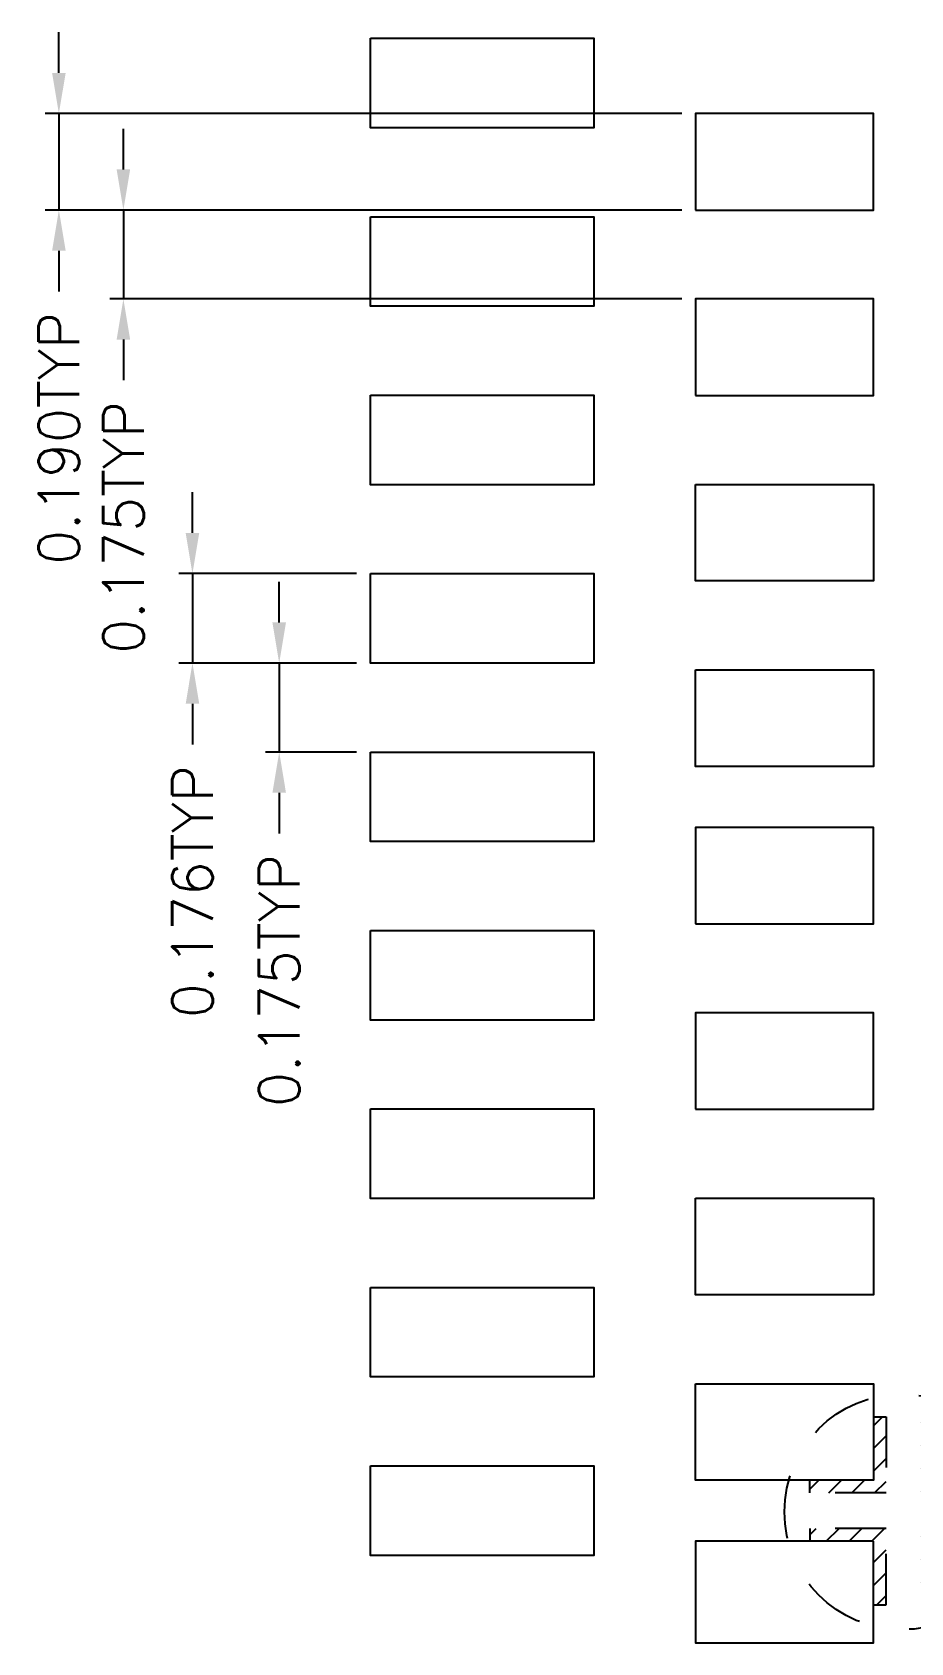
# Model space of a CAD drawing. Header units: millimetres. Extents: x 414.71 to 423.53, y 107.94 to 113.86.
# Drawn here: x 414.71 to 416.439, y 109.914 to 113.084 of the extents above; entities that cross this region are included whole.
import ezdxf

# ---------------------------------------------------------------- set-up
doc = ezdxf.new("R2010")
doc.units = ezdxf.units.MM
doc.header["$LTSCALE"] = 0.5
doc.header["$PDMODE"] = 98
doc.linetypes.add('HIDDEN', pattern=[0.375, 0.25, -0.125])
for name, color, linetype in [('BTM', 7, 'HIDDEN'), ('DIMENSION', 3, 'Continuous'), ('HEB', 4, 'Continuous')]:
    doc.layers.add(name, color=color, linetype=linetype)
doc.styles.add('SIMPLEX', font='simplex.shx')
doc.dimstyles.new('Standard3', dxfattribs={"dimtxt": 0.08, "dimasz": 0.08, "dimexe": 0.027, "dimexo": 0.027, "dimgap": 0.027, "dimtad": 1, "dimdec": 3, "dimrnd": 0.0005, "dimzin": 1, "dimtxsty": 'SIMPLEX', "dimcen": 0.1905, "dimclrd": 256, "dimclre": 256, "dimclrt": 256, "dimazin": 3, "dimtp": 0.03, "dimtm": 0.05, "dimtfac": 0.8, "dimtdec": 3, "dimtmove": 0, "dimatfit": 3, "dimfxl": 0.05, "dimtzin": 4, "dimlwd": -1, "dimlwe": -1})

# ---------------------------------------------------------------- blocks, each defined once
blk = doc.blocks.new('*D217')
at = {"layer": 'Defpoints', "color": 0, "ltscale": 0.1, "transparency": 16777216}
for p in [(416.0152, 112.9239), (414.7621, 112.7339), (416.0152, 112.7339)]:
    blk.add_point(p, dxfattribs=at)
at = {"layer": 'DIMENSION', "ltscale": 0.1, "transparency": 16777216}
for p, q in [((414.7621, 113.0039), (414.7621, 113.0839)), ((415.9882, 112.9239), (414.7351, 112.9239)), ((414.7621, 112.9239), (414.7621, 112.7339)), ((415.9882, 112.7339), (414.7351, 112.7339)), ((414.7621, 112.6539), (414.7621, 112.5739))]:
    blk.add_line(p, q, dxfattribs=at)
for points in [[(414.7488, 113.0039), (414.7755, 113.0039), (414.7621, 112.9239)], [(414.7488, 112.6539), (414.7755, 112.6539), (414.7621, 112.7339)]]:
    blk.add_solid(points, dxfattribs=at)
at = {"layer": 'DIMENSION', "ltscale": 0.1, "transparency": 16777216, "insert": (414.7621, 112.2841), "char_height": 0.08, "attachment_point": 5, "rotation": 90, "style": 'SIMPLEX'}
blk.add_mtext('\\A1;0.190TYP', dxfattribs=at)
blk = doc.blocks.new('*D218')
at = {"layer": 'Defpoints', "color": 0, "ltscale": 0.1, "transparency": 16777216}
for p in [(416.0152, 112.7339), (414.8891, 112.5589), (416.0152, 112.5589)]:
    blk.add_point(p, dxfattribs=at)
at = {"layer": 'DIMENSION', "ltscale": 0.1, "transparency": 16777216}
for p, q in [((414.8891, 112.8139), (414.8891, 112.8939)), ((415.9882, 112.7339), (414.8621, 112.7339)), ((414.8891, 112.7339), (414.8891, 112.5589)), ((415.9882, 112.5589), (414.8621, 112.5589)), ((414.8891, 112.4789), (414.8891, 112.3989))]:
    blk.add_line(p, q, dxfattribs=at)
for points in [[(414.8758, 112.8139), (414.9024, 112.8139), (414.8891, 112.7339)], [(414.8758, 112.4789), (414.9024, 112.4789), (414.8891, 112.5589)]]:
    blk.add_solid(points, dxfattribs=at)
at = {"layer": 'DIMENSION', "ltscale": 0.1, "transparency": 16777216, "insert": (414.8891, 112.1091), "char_height": 0.08, "attachment_point": 5, "rotation": 90, "style": 'SIMPLEX'}
blk.add_mtext('\\A1;0.175TYP', dxfattribs=at)
blk = doc.blocks.new('*D219')
at = {"layer": 'Defpoints', "color": 0, "ltscale": 0.1, "transparency": 16777216}
for p in [(415.3752, 112.0183), (415.025, 111.8421), (415.3752, 111.8421)]:
    blk.add_point(p, dxfattribs=at)
at = {"layer": 'DIMENSION', "ltscale": 0.1, "transparency": 16777216}
for p, q in [((415.025, 112.0983), (415.025, 112.1783)), ((415.3482, 112.0183), (414.998, 112.0183)), ((415.025, 112.0183), (415.025, 111.8421)), ((415.3482, 111.8421), (414.998, 111.8421)), ((415.025, 111.7621), (415.025, 111.6821))]:
    blk.add_line(p, q, dxfattribs=at)
for points in [[(415.0117, 112.0983), (415.0384, 112.0983), (415.025, 112.0183)], [(415.0117, 111.7621), (415.0384, 111.7621), (415.025, 111.8421)]]:
    blk.add_solid(points, dxfattribs=at)
at = {"layer": 'DIMENSION', "ltscale": 0.1, "transparency": 16777216, "insert": (415.025, 111.3922), "char_height": 0.08, "attachment_point": 5, "rotation": 90, "style": 'SIMPLEX'}
blk.add_mtext('\\A1;0.176TYP', dxfattribs=at)
blk = doc.blocks.new('*D220')
at = {"layer": 'Defpoints', "color": 0, "ltscale": 0.1, "transparency": 16777216}
for p in [(415.3752, 111.8421), (415.1958, 111.6671), (415.3752, 111.6671)]:
    blk.add_point(p, dxfattribs=at)
at = {"layer": 'DIMENSION', "ltscale": 0.1, "transparency": 16777216}
for p, q in [((415.1958, 111.9221), (415.1958, 112.0021)), ((415.3482, 111.8421), (415.1688, 111.8421)), ((415.1958, 111.8421), (415.1958, 111.6671)), ((415.3482, 111.6671), (415.1688, 111.6671)), ((415.1958, 111.5871), (415.1958, 111.5071))]:
    blk.add_line(p, q, dxfattribs=at)
for points in [[(415.1824, 111.9221), (415.2091, 111.9221), (415.1958, 111.8421)], [(415.1824, 111.5871), (415.2091, 111.5871), (415.1958, 111.6671)]]:
    blk.add_solid(points, dxfattribs=at)
at = {"layer": 'DIMENSION', "ltscale": 0.1, "transparency": 16777216, "insert": (415.1958, 111.2172), "char_height": 0.08, "attachment_point": 5, "rotation": 90, "style": 'SIMPLEX'}
blk.add_mtext('\\A1;0.175TYP', dxfattribs=at)

msp = doc.modelspace()

# ---------------------------------------------------------------- hatches: boundary and pattern name
at = {"layer": 'HEB', "ltscale": 0.5}
h = msp.add_hatch(dxfattribs=at)
h.set_pattern_fill('ANSI31', color=4, scale=0.01)
h.set_pattern_definition([(45, (416.472793, 110.22429), (-0.02245064, 0.02245064), [])])
h.paths.add_polyline_path([(416.6102, 110.2339), (416.4852, 110.2339), (416.4852, 110.3589), (416.4602, 110.3589), (416.4602, 110.2089), (416.6102, 110.2089)])
h.paths.add_polyline_path([(416.6102, 110.1389), (416.4602, 110.1389), (416.4602, 109.9889), (416.4852, 109.9889), (416.4852, 110.1139), (416.6102, 110.1139)])
h.paths.add_polyline_path([(416.3902, 110.1389), (416.2402, 110.1389), (416.2402, 110.1139), (416.3652, 110.1139), (416.3652, 109.9889), (416.3902, 109.9889)])
h.paths.add_polyline_path([(416.3902, 110.3589), (416.3652, 110.3589), (416.3652, 110.2339), (416.2402, 110.2339), (416.2402, 110.2089), (416.3902, 110.2089)])
h.paths.add_polyline_path([(417.4277, 110.9763), (417.5777, 110.9763), (417.5777, 111.0139), (417.1277, 111.0139), (417.1277, 110.9764), (417.2277, 110.9764), (417.2277, 110.7764), (417.1277, 110.7764), (417.1277, 110.7389), (417.5777, 110.7389), (417.5777, 110.7764), (417.4277, 110.7764)])
h.paths.add_polyline_path([(417.1277, 111.0139), (416.9902, 111.0139), (416.9902, 110.8764), (417.0277, 110.8764), (417.0277, 110.9764), (417.1277, 110.9764)])
h.paths.add_polyline_path([(417.1277, 110.7764), (417.0277, 110.7764), (417.0277, 110.8764), (416.9902, 110.8764), (416.9902, 110.7389), (417.1277, 110.7389)])
h.paths.add_polyline_path([(416.8652, 111.3264), (416.8277, 111.3264), (416.8277, 111.1764), (416.6777, 111.1764), (416.6777, 111.1389), (416.8652, 111.1389)])
h.paths.add_polyline_path([(416.5777, 111.3264), (416.4852, 111.3264), (416.4852, 111.1764), (416.5777, 111.1764)])
h.paths.add_polyline_path([(416.8277, 111.4264), (416.6777, 111.4264), (416.6777, 111.3264), (416.6777, 111.3764), (416.6277, 111.3264), (416.5777, 111.3264), (416.5777, 111.1764), (416.6277, 111.1764), (416.6277, 111.2764), (416.7277, 111.3764), (416.8277, 111.3764)])
h.paths.add_polyline_path([(417.2277, 111.4264), (417.0277, 111.4264), (417.0277, 111.3764), (417.2277, 111.3764)])
h.paths.add_polyline_path([(417.2652, 111.3264), (417.2277, 111.3264), (417.2277, 111.1764), (417.0277, 111.1764), (417.0277, 111.3264), (416.9902, 111.3264), (416.9902, 111.1389), (417.2652, 111.1389)])
h.paths.add_polyline_path([(417.5777, 111.4264), (417.4277, 111.4264), (417.4277, 111.3764), (417.5777, 111.3764)])
h.paths.add_polyline_path([(417.6777, 111.3264), (417.6277, 111.3264), (417.6277, 111.1764), (417.6777, 111.1764)])
h.paths.add_polyline_path([(417.5777, 111.1764), (417.4277, 111.1764), (417.4277, 111.3264), (417.3902, 111.3264), (417.3902, 111.1389), (417.5777, 111.1389)])
h.paths.add_polyline_path([(417.6777, 110.9764), (417.6277, 110.9764), (417.6277, 110.7764), (417.6777, 110.7764)])
h.paths.add_polyline_path([(416.8652, 111.0139), (416.6777, 111.0139), (416.6777, 110.9764), (416.8277, 110.9764), (416.8277, 110.7764), (416.6777, 110.7764), (416.6777, 110.7389), (416.8652, 110.7389)])
h.paths.add_polyline_path([(416.5777, 110.9764), (416.4852, 110.9763), (416.4852, 110.7763), (416.5777, 110.7764)])
h.paths.add_polyline_path([(416.6277, 110.9764), (416.5777, 110.9764), (416.5777, 110.7764), (416.6277, 110.7764)])
h.paths.add_polyline_path([(416.5777, 110.5764), (416.4852, 110.5764), (416.4852, 110.4264), (416.5777, 110.4264)])
h.paths.add_polyline_path([(416.6277, 110.5764), (416.5777, 110.5764), (416.5777, 110.4264), (416.6277, 110.4264)])
h.paths.add_polyline_path([(416.8277, 110.3264), (416.6777, 110.3264), (416.6777, 110.2339), (416.8277, 110.2339)])
h.paths.add_polyline_path([(416.8277, 110.3764), (416.6777, 110.3764), (416.6777, 110.3264), (416.8277, 110.3264)])
h.paths.add_polyline_path([(416.8652, 110.6139), (416.6777, 110.6139), (416.6777, 110.5764), (416.8277, 110.5764), (416.8277, 110.4264), (416.8652, 110.4264)])
h.paths.add_polyline_path([(417.2652, 110.6139), (416.9902, 110.6139), (416.9902, 110.4264), (417.0277, 110.4264), (417.0277, 110.5764), (417.2277, 110.5764), (417.2277, 110.4264), (417.2652, 110.4264)])
h.paths.add_polyline_path([(417.2277, 110.3764), (417.0277, 110.3764), (417.0277, 110.3264), (417.2277, 110.3264)])
h.paths.add_polyline_path([(417.2277, 110.3264), (417.0277, 110.3264), (417.0277, 110.2339), (417.2277, 110.2339)])
h.paths.add_polyline_path([(417.5777, 110.3264), (417.4277, 110.3264), (417.4277, 110.2339), (417.5777, 110.2339)])
h.paths.add_polyline_path([(417.5777, 110.3764), (417.4277, 110.3764), (417.4277, 110.3264), (417.5777, 110.3264)])
h.paths.add_polyline_path([(417.5777, 110.6139), (417.3902, 110.6139), (417.3902, 110.4264), (417.4277, 110.4264), (417.4277, 110.5764), (417.5777, 110.5764)])
h.paths.add_polyline_path([(417.6777, 110.5764), (417.6277, 110.5764), (417.6277, 110.4264), (417.6777, 110.4264)])
h.paths.add_polyline_path([(417.7702, 110.5764), (417.6777, 110.5764), (417.6777, 110.4264), (417.7702, 110.4264)])
h.paths.add_polyline_path([(417.7702, 110.7764), (417.7702, 110.9764), (417.6777, 110.9764), (417.6777, 110.7764)])
h.paths.add_polyline_path([(417.7702, 111.1764), (417.7702, 111.3264), (417.6777, 111.3264), (417.6777, 111.1764)])
h.paths.add_polyline_path([(416.8277, 111.5189), (416.6777, 111.5189), (416.6777, 111.4264), (416.8277, 111.4264)])
h.paths.add_polyline_path([(417.2277, 111.5189), (417.0277, 111.5189), (417.0277, 111.4264), (417.2277, 111.4264)])
h.paths.add_polyline_path([(417.5777, 111.5189), (417.4277, 111.5189), (417.4277, 111.4264), (417.5777, 111.4264)])

# ---------------------------------------------------------------- linework, layer by layer
at = {"color": 0, "ltscale": 0.1}
for points in [[(415.3752, 113.0721), (415.8152, 113.0721), (415.8152, 112.8958), (415.3752, 112.8958)], [(415.3752, 112.7208), (415.8152, 112.7208), (415.8152, 112.5446), (415.3752, 112.5446)], [(415.3752, 112.3696), (415.8152, 112.3696), (415.8152, 112.1933), (415.3752, 112.1933)], [(415.3752, 112.0183), (415.8152, 112.0183), (415.8152, 111.8421), (415.3752, 111.8421)], [(415.3752, 111.6671), (415.8152, 111.6671), (415.8152, 111.4908), (415.3752, 111.4908)], [(415.3752, 111.3158), (415.8152, 111.3158), (415.8152, 111.1396), (415.3752, 111.1396)], [(415.3752, 110.9646), (415.8152, 110.9646), (415.8152, 110.7883), (415.3752, 110.7883)], [(415.3752, 110.6133), (415.8152, 110.6133), (415.8152, 110.4371), (415.3752, 110.4371)], [(415.3752, 110.2621), (415.8152, 110.2621), (415.8152, 110.0858), (415.3752, 110.0858)]]:
    msp.add_lwpolyline(points, close=True, dxfattribs=at)
for points in [[(416.0152, 112.7339), (416.3652, 112.7339), (416.3652, 112.9239), (416.0152, 112.9239)], [(416.0152, 112.3689), (416.3652, 112.3689), (416.3652, 112.5589), (416.0152, 112.5589)], [(416.0152, 112.1939), (416.3652, 112.1939), (416.3652, 112.0039), (416.0152, 112.0039)], [(416.0152, 111.8289), (416.3652, 111.8289), (416.3652, 111.6389), (416.0152, 111.6389)], [(416.0152, 111.3289), (416.3652, 111.3289), (416.3652, 111.5189), (416.0152, 111.5189)], [(416.0152, 110.9639), (416.3652, 110.9639), (416.3652, 111.1539), (416.0152, 111.1539)], [(416.0152, 110.7889), (416.3652, 110.7889), (416.3652, 110.5989), (416.0152, 110.5989)], [(416.0152, 110.4239), (416.3652, 110.4239), (416.3652, 110.2339), (416.0152, 110.2339)]]:
    msp.add_lwpolyline(points, close=True)
at = {"ltscale": 0.5}
msp.add_lwpolyline([(416.3652, 110.1139), (416.0152, 110.1139), (416.0152, 109.9139), (416.3652, 109.9139)], close=True, dxfattribs=at)
at = {"linetype": 'HIDDEN'}
msp.add_circle((416.4219, 110.1716), 0.2318, dxfattribs=at)
at = {"layer": 'BTM', "linetype": 'HIDDEN', "ltscale": 0.2}
for points in [[(416.3652, 110.3589), (416.3902, 110.3589), (416.3902, 110.2089), (416.2402, 110.2089), (416.2402, 110.2339)], [(416.3652, 109.9889), (416.3902, 109.9889), (416.3902, 110.1389), (416.2402, 110.1389), (416.2402, 110.1139)]]:
    msp.add_lwpolyline(points, dxfattribs=at)

# ---------------------------------------------------------------- dimensions: what is measured, and where the dimension line sits
at = {"layer": 'DIMENSION', "color": 0, "ltscale": 0.1}
for base, p1, p2, picture, middle in [((414.7621, 112.7339), (416.0152, 112.9239), (416.0152, 112.7339), '*D217', (414.7621, 112.2841)), ((414.8891, 112.5589), (416.0152, 112.7339), (416.0152, 112.5589), '*D218', (414.8891, 112.1091)), ((415.025, 111.8421), (415.3752, 112.0183), (415.3752, 111.8421), '*D219', (415.025, 111.3922)), ((415.1958, 111.6671), (415.3752, 111.8421), (415.3752, 111.6671), '*D220', (415.1958, 111.2172))]:
    dim = msp.add_linear_dim(base=base, p1=p1, p2=p2, angle=270, text='<>TYP', dimstyle='Standard3', dxfattribs=at)
    dim.commit()
    dim.dimension.update_dxf_attribs({"geometry": picture, "text_midpoint": middle})

doc.saveas('drawing.dxf')
